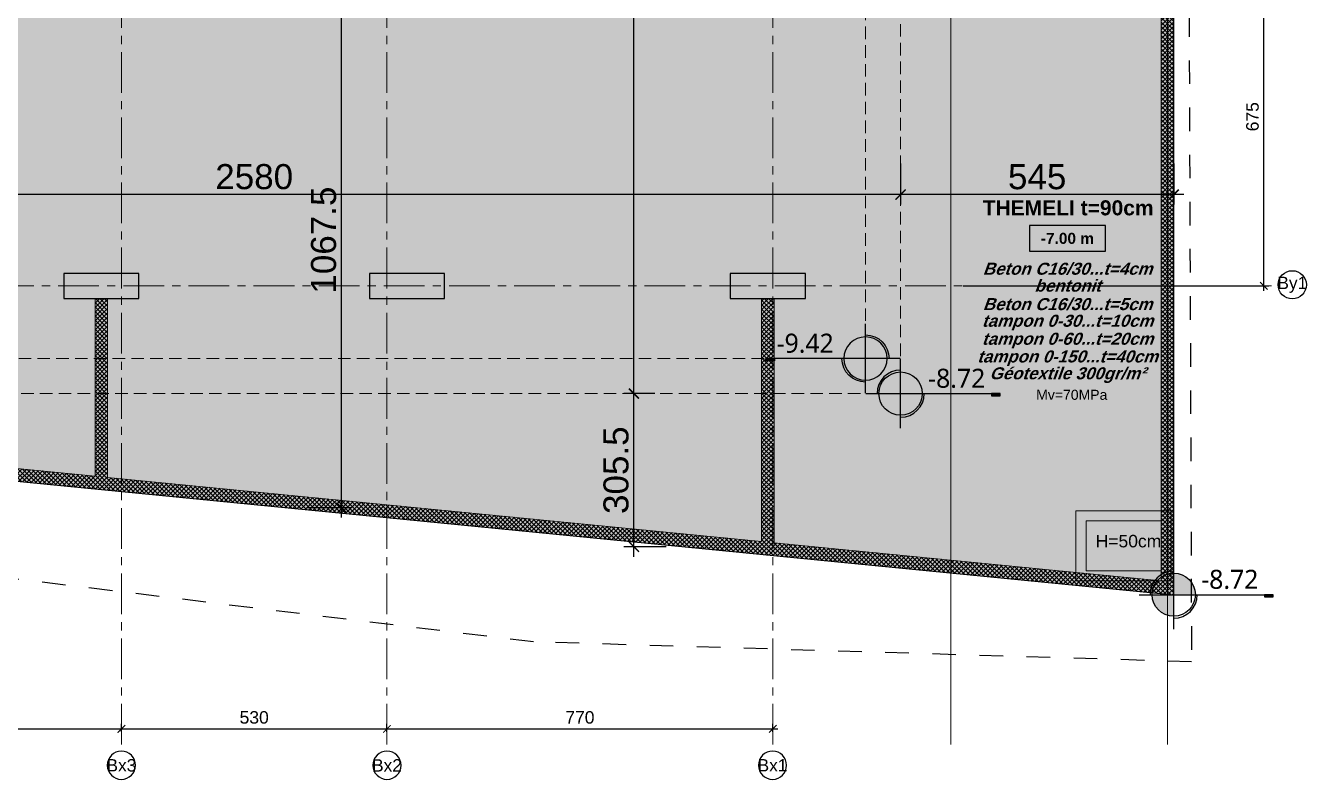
# Model space of a CAD drawing. Header units: centimetres. Extents: x 37128 to 49608, y -46114 to -40136.
# Drawn here: x 47051 to 49607, y -46114 to -44610 of the extents above; entities that cross this region are included whole.
import ezdxf
from ezdxf.enums import TextEntityAlignment as Align

# ---------------------------------------------------------------- set-up
doc = ezdxf.new("R2010")
doc.units = ezdxf.units.CM
doc.header["$LTSCALE"] = 50
doc.header["$MEASUREMENT"] = 0
for name, pattern in [('23486-A01$0${ Chain Double-Dash }', [0]), ('AXES', [2, 1.25, -0.25, 0.25, -0.25]), ('CACHE', [0.375, 0.25, -0.125]), ('CONTINU', [0]), ('DXK_LINE_DOT1', [1.8814, 0.9407, -0.9407])]:
    doc.linetypes.add(name, pattern=pattern)
doc.layers.get('0').update_dxf_attribs({"color": 8})
for name, color, linetype in [('ARMINF', 1, 'Continuous'), ('AXES', 10, 'AXES'), ('BETON CACHE', 4, 'CACHE'), ('BETON COUPE', 3, 'CONTINU'), ('BETON TRAME', 254, 'Continuous'), ('BORD', 5, 'Continuous'), ('COTE 50ème @ 1', 1, 'Continuous'), ('NIVEAU', 170, 'Continuous'), ('OMBRE', 253, 'Continuous'), ('TALUS', 2, 'Continuous'), ('TEXTE', 7, 'Continuous')]:
    doc.layers.add(name, color=color, linetype=linetype)
doc.layers.add('BETON HACHURE', color=252, linetype='Continuous', lineweight=13)
doc.layers.add('FOND DE FOUILLE', color=7, linetype='Continuous', true_color=0xfff3e5)
doc.layers.add('TALUS TRAME 2', color=7, linetype='Continuous', true_color=0xecd8c6)
doc.layers.add('HORS GEL', color=7, linetype='CACHE', lineweight=5, true_color=0x00661a)
doc.styles.add('Arial', font='arialbd.ttf', dxfattribs={"height": 12.5})
doc.styles.add('FA_Trebuchet 2.2 mm (cursiva-b.a)', font='trebucit.ttf', dxfattribs={"height": 2.2})
doc.styles.add('FN_TEXT_1.50', font='arial.ttf', dxfattribs={"height": 10})
doc.styles.add('RS_TEXT_1.10', font='arial.ttf', dxfattribs={"height": 2.5})
doc.styles.add('RS_TEXT_1.50', font='arial.ttf', dxfattribs={"height": 12.5})
doc.styles.add('RS_TXT_100', font='arial.ttf', dxfattribs={"height": 25})
doc.styles.add('SMA_TEXT_1.200', font='arial.ttf', dxfattribs={"height": 50})
doc.styles.add('style2', font='arialbd.ttf', dxfattribs={"height": 20})
doc.dimstyles.new('RS_100CM_LINEAIRE', dxfattribs={"dimscale": 10, "dimtxt": 25, "dimasz": 1.5, "dimexe": 1, "dimexo": 2.5, "dimgap": 1, "dimtad": 1, "dimdec": 1, "dimrnd": 0.5, "dimdsep": 46, "dimtxsty": 'RS_TXT_100', "dimblk1": 'ARCHTICK', "dimblk2": 'ARCHTICK', "dimsah": 1, "dimcen": 2.5, "dimdle": 1, "dimclrt": 4, "dimadec": 0, "dimazin": 2, "dimtfac": 1, "dimtdec": 1, "dimtix": 1, "dimtmove": 2, "dimatfit": 3, "dimfxl": 1, "dimtolj": 1, "dimtzin": 0, "dimarcsym": 0})
doc.dimstyles.new('SMA_1.200', dxfattribs={"dimscale": 20, "dimtxt": 50, "dimasz": 1, "dimexe": 1, "dimexo": 2, "dimgap": 0.5, "dimtad": 1, "dimdec": 1, "dimrnd": 0.5, "dimdsep": 46, "dimtxsty": 'SMA_TEXT_1.200', "dimblk": 'ARCHTICK', "dimcen": 10, "dimdle": 1, "dimadec": 0, "dimazin": 2, "dimtfac": 1, "dimtdec": 1, "dimtix": 1, "dimtmove": 2, "dimatfit": 3, "dimfxl": 1, "dimtolj": 1, "dimtzin": 0, "dimarcsym": 0})

# ---------------------------------------------------------------- blocks, each defined once
blk = doc.blocks.new('AXES_FN')
at = {"color": 0, "linetype": 'Continuous'}
blk.add_circle((0, 15), 15, dxfattribs=at)
at = {"color": 0, "style": 'FN_TEXT_1.50'}
blk.add_attdef('AXES', text='', height=12.5, dxfattribs=at).set_placement((-48.9, 20.6), align=Align.MIDDLE_CENTER)
blk = doc.blocks.new('_ArchTick')
at = {"color": 0, "linetype": 'ByBlock', "const_width": 0.15}
blk.add_lwpolyline([(-0.5, -0.5), (0.5, 0.5)], dxfattribs=at)
blk = doc.blocks.new('*D54')
at = {"layer": 'AXES', "color": 0, "linetype": 'Continuous', "lineweight": -2, "ltscale": 0.5, "transparency": 16777216}
for p, q in [((46472.3, -46019.7), (46472.3, -46003.7)), ((47242.3, -46019.7), (47242.3, -46003.7)), ((46462.3, -46013.7), (47252.3, -46013.7))]:
    blk.add_line(p, q, dxfattribs=at)
at = {"layer": 'Defpoints', "color": 0, "linetype": 'Continuous', "ltscale": 0.5, "transparency": 16777216}
for p in [(47242.3, -46013.7), (46472.3, -46044.7), (47242.3, -46044.7)]:
    blk.add_point(p, dxfattribs=at)
at = {"layer": 'AXES', "color": 0, "linetype": 'Continuous', "lineweight": -2, "ltscale": 0.5, "transparency": 16777216, "xscale": 15, "yscale": 15, "zscale": 15, "rotation": 180}
blk.add_blockref('_ArchTick', (46472.3, -46013.7), dxfattribs=at)
at = {"layer": 'AXES', "color": 0, "linetype": 'Continuous', "lineweight": -2, "ltscale": 0.5, "transparency": 16777216, "xscale": 15, "yscale": 15, "zscale": 15}
blk.add_blockref('_ArchTick', (47242.3, -46013.7), dxfattribs=at)
at = {"layer": 'AXES', "color": 4, "linetype": 'Continuous', "lineweight": 5, "ltscale": 0.5, "transparency": 16777216, "insert": (46857.3, -45990.9), "char_height": 25, "attachment_point": 5, "style": 'RS_TXT_100'}
blk.add_mtext('\\A1;770', dxfattribs=at)
blk = doc.blocks.new('*D55')
at = {"layer": 'AXES', "color": 0, "linetype": 'Continuous', "lineweight": -2, "ltscale": 0.5, "transparency": 16777216}
for p, q in [((47242.3, -46019.7), (47242.3, -46003.7)), ((47772.3, -46019.7), (47772.3, -46003.7)), ((47232.3, -46013.7), (47782.3, -46013.7))]:
    blk.add_line(p, q, dxfattribs=at)
at = {"layer": 'Defpoints', "color": 0, "linetype": 'Continuous', "ltscale": 0.5, "transparency": 16777216}
for p in [(47772.3, -46013.7), (47242.3, -46044.7), (47772.3, -46044.7)]:
    blk.add_point(p, dxfattribs=at)
at = {"layer": 'AXES', "color": 0, "linetype": 'Continuous', "lineweight": -2, "ltscale": 0.5, "transparency": 16777216, "xscale": 15, "yscale": 15, "zscale": 15, "rotation": 180}
blk.add_blockref('_ArchTick', (47242.3, -46013.7), dxfattribs=at)
at = {"layer": 'AXES', "color": 0, "linetype": 'Continuous', "lineweight": -2, "ltscale": 0.5, "transparency": 16777216, "xscale": 15, "yscale": 15, "zscale": 15}
blk.add_blockref('_ArchTick', (47772.3, -46013.7), dxfattribs=at)
at = {"layer": 'AXES', "color": 4, "linetype": 'Continuous', "lineweight": 5, "ltscale": 0.5, "transparency": 16777216, "insert": (47507.3, -45990.9), "char_height": 25, "attachment_point": 5, "style": 'RS_TXT_100'}
blk.add_mtext('\\A1;530', dxfattribs=at)
blk = doc.blocks.new('*D56')
at = {"layer": 'AXES', "color": 0, "linetype": 'Continuous', "lineweight": -2, "ltscale": 0.5, "transparency": 16777216}
for p, q in [((47772.3, -46019.7), (47772.3, -46003.7)), ((48542.3, -46019.7), (48542.3, -46003.7)), ((47762.3, -46013.7), (48552.3, -46013.7))]:
    blk.add_line(p, q, dxfattribs=at)
at = {"layer": 'Defpoints', "color": 0, "linetype": 'Continuous', "ltscale": 0.5, "transparency": 16777216}
for p in [(48542.3, -46013.7), (47772.3, -46044.7), (48542.3, -46044.7)]:
    blk.add_point(p, dxfattribs=at)
at = {"layer": 'AXES', "color": 0, "linetype": 'Continuous', "lineweight": -2, "ltscale": 0.5, "transparency": 16777216, "xscale": 15, "yscale": 15, "zscale": 15, "rotation": 180}
blk.add_blockref('_ArchTick', (47772.3, -46013.7), dxfattribs=at)
at = {"layer": 'AXES', "color": 0, "linetype": 'Continuous', "lineweight": -2, "ltscale": 0.5, "transparency": 16777216, "xscale": 15, "yscale": 15, "zscale": 15}
blk.add_blockref('_ArchTick', (48542.3, -46013.7), dxfattribs=at)
at = {"layer": 'AXES', "color": 4, "linetype": 'Continuous', "lineweight": 5, "ltscale": 0.5, "transparency": 16777216, "insert": (48157.3, -45990.9), "char_height": 25, "attachment_point": 5, "style": 'RS_TXT_100'}
blk.add_mtext('\\A1;770', dxfattribs=at)
blk = doc.blocks.new('*D57')
at = {"layer": 'AXES', "color": 0, "linetype": 'Continuous', "lineweight": -2, "ltscale": 0.5, "transparency": 16777216}
for p, q in [((49522.4, -45139.7), (49522.4, -44444.7)), ((48922.3, -44454.7), (49532.4, -44454.7)), ((48922.3, -45129.7), (49532.4, -45129.7))]:
    blk.add_line(p, q, dxfattribs=at)
at = {"layer": 'Defpoints', "color": 0, "linetype": 'Continuous', "ltscale": 0.5, "transparency": 16777216}
for p in [(48897.3, -44454.7), (49522.4, -44454.7), (48897.3, -45129.7)]:
    blk.add_point(p, dxfattribs=at)
at = {"layer": 'AXES', "color": 0, "linetype": 'Continuous', "lineweight": -2, "ltscale": 0.5, "transparency": 16777216, "xscale": 15, "yscale": 15, "zscale": 15}
for p, rotation in [((49522.4, -44454.7), 90), ((49522.4, -45129.7), 270)]:
    blk.add_blockref('_ArchTick', p, dxfattribs=dict(at, rotation=rotation))
at = {"layer": 'AXES', "color": 4, "linetype": 'Continuous', "lineweight": 5, "ltscale": 0.5, "transparency": 16777216, "insert": (49499.6, -44792.2), "char_height": 25, "attachment_point": 5, "rotation": 90, "style": 'RS_TXT_100'}
blk.add_mtext('\\A1;675', dxfattribs=at)
blk = doc.blocks.new('Cota de Nivel (planta)')
h = blk.add_hatch(color=256)
h.dxf.hatch_style = 1
h.paths.add_polyline_path([(2.5, 0, 0.4142136), (0, 2.5), (0, 0)])
h.paths.add_polyline_path([(-2.5, 0, 0.4142136), (0, -2.5), (0, 0)])
h = blk.add_hatch(color=256)
h.dxf.hatch_style = 1
h.paths.add_polyline_path([(10.5, 0), (10.5, -0.25), (11.5, -0.25), (11.5, 0)])
for p, q in [((0, -4), (0, 4)), ((-4, 0), (11.5, 0))]:
    blk.add_line(p, q)
blk.add_lwpolyline([(11.5, 0), (10.5, 0), (10.5, -0.25), (11.5, -0.25)], close=True)
blk.add_circle((0, 0), 2.5)
for start, end in [(90, 180), (270, 0)]:
    blk.add_arc((0, 0), 2.725, start, end)
at = {"style": 'FA_Trebuchet 2.2 mm (cursiva-b.a)', "flags": 8}
blk.add_attdef('NIVEL', text='', height=2.2, dxfattribs=at).set_placement((3.175, 1.775), align=Align.MIDDLE_LEFT)
blk = doc.blocks.new('*D82')
at = {"layer": 'Defpoints', "color": 0, "transparency": 16777216}
for p in [(48797.3, -44845.6), (49342.3, -44845.6), (48797.3, -44947.6)]:
    blk.add_point(p, dxfattribs=at)
at = {"layer": 'TALUS', "color": 0, "lineweight": -2, "transparency": 16777216}
for p, q in [((48797.3, -44885.6), (48797.3, -44967.6)), ((49342.3, -44885.6), (49342.3, -44967.6)), ((49362.3, -44947.6), (48777.3, -44947.6))]:
    blk.add_line(p, q, dxfattribs=at)
at = {"layer": 'TALUS', "color": 0, "lineweight": -2, "transparency": 16777216, "xscale": 20, "yscale": 20, "zscale": 20, "rotation": 180}
blk.add_blockref('_ArchTick', (48797.3, -44947.6), dxfattribs=at)
at = {"layer": 'TALUS', "color": 0, "lineweight": -2, "transparency": 16777216, "xscale": 20, "yscale": 20, "zscale": 20}
blk.add_blockref('_ArchTick', (49342.3, -44947.6), dxfattribs=at)
at = {"layer": 'TALUS', "color": 0, "transparency": 16777216, "insert": (49069.8, -44912.2), "char_height": 50, "attachment_point": 5, "style": 'SMA_TEXT_1.200'}
blk.add_mtext('\\A1;545', dxfattribs=at)
blk = doc.blocks.new('*D83')
at = {"layer": 'Defpoints', "color": 0, "transparency": 16777216}
for p in [(46217.3, -44853.5), (48797.3, -44845.6), (46217.3, -44947.6)]:
    blk.add_point(p, dxfattribs=at)
at = {"layer": 'TALUS', "color": 0, "lineweight": -2, "transparency": 16777216}
for p, q in [((46217.3, -44893.5), (46217.3, -44967.6)), ((48797.3, -44885.6), (48797.3, -44967.6)), ((48817.3, -44947.6), (46197.3, -44947.6))]:
    blk.add_line(p, q, dxfattribs=at)
at = {"layer": 'TALUS', "color": 0, "lineweight": -2, "transparency": 16777216, "xscale": 20, "yscale": 20, "zscale": 20, "rotation": 180}
blk.add_blockref('_ArchTick', (46217.3, -44947.6), dxfattribs=at)
at = {"layer": 'TALUS', "color": 0, "lineweight": -2, "transparency": 16777216, "xscale": 20, "yscale": 20, "zscale": 20}
blk.add_blockref('_ArchTick', (48797.3, -44947.6), dxfattribs=at)
at = {"layer": 'TALUS', "color": 0, "transparency": 16777216, "insert": (47507.3, -44912.1), "char_height": 50, "attachment_point": 5, "style": 'SMA_TEXT_1.200'}
blk.add_mtext('\\A1;2580', dxfattribs=at)
blk = doc.blocks.new('*D93')
at = {"layer": 'Defpoints', "color": 0, "transparency": 16777216}
for p in [(48265.2, -45344.7), (48346.8, -45344.7), (48369.2, -45650.3)]:
    blk.add_point(p, dxfattribs=at)
at = {"layer": 'TALUS', "color": 0, "lineweight": -2, "transparency": 16777216}
for p, q in [((48265.2, -45670.3), (48265.2, -45324.7)), ((48306.8, -45344.7), (48245.2, -45344.7)), ((48329.2, -45650.3), (48245.2, -45650.3))]:
    blk.add_line(p, q, dxfattribs=at)
at = {"layer": 'TALUS', "color": 0, "lineweight": -2, "transparency": 16777216, "xscale": 20, "yscale": 20, "zscale": 20}
for p, rotation in [((48265.2, -45344.7), 90), ((48265.2, -45650.3), 270)]:
    blk.add_blockref('_ArchTick', p, dxfattribs=dict(at, rotation=rotation))
at = {"layer": 'TALUS', "color": 0, "transparency": 16777216, "insert": (48229.6, -45497.5), "char_height": 50, "attachment_point": 5, "rotation": 90, "style": 'SMA_TEXT_1.200'}
blk.add_mtext('\\A1;305.5', dxfattribs=at)
blk = doc.blocks.new('*D94')
at = {"layer": 'Defpoints', "color": 0, "transparency": 16777216}
for p in [(48265.2, -42899.7), (48344.4, -42899.7), (48346.8, -45344.7)]:
    blk.add_point(p, dxfattribs=at)
at = {"layer": 'TALUS', "color": 0, "lineweight": -2, "transparency": 16777216}
for p, q in [((48265.2, -45364.7), (48265.2, -42879.7)), ((48304.4, -42899.7), (48245.2, -42899.7)), ((48306.8, -45344.7), (48245.2, -45344.7))]:
    blk.add_line(p, q, dxfattribs=at)
at = {"layer": 'TALUS', "color": 0, "lineweight": -2, "transparency": 16777216, "xscale": 20, "yscale": 20, "zscale": 20}
for p, rotation in [((48265.2, -42899.7), 90), ((48265.2, -45344.7), 270)]:
    blk.add_blockref('_ArchTick', p, dxfattribs=dict(at, rotation=rotation))
at = {"layer": 'TALUS', "color": 0, "transparency": 16777216, "insert": (48229.7, -44122.2), "char_height": 50, "attachment_point": 5, "rotation": 90, "style": 'SMA_TEXT_1.200'}
blk.add_mtext('\\A1;2445', dxfattribs=at)
blk = doc.blocks.new('*D96')
at = {"layer": 'Defpoints', "color": 0, "transparency": 16777216}
for p in [(47615.7, -44504.7), (47681.5, -44504.7), (47572.2, -45572.1)]:
    blk.add_point(p, dxfattribs=at)
at = {"layer": 'TALUS', "color": 0, "lineweight": -2, "transparency": 16777216}
for p, q in [((47681.5, -45592.1), (47681.5, -44484.7)), ((47655.7, -44504.7), (47701.5, -44504.7)), ((47612.2, -45572.1), (47701.5, -45572.1))]:
    blk.add_line(p, q, dxfattribs=at)
at = {"layer": 'TALUS', "color": 0, "lineweight": -2, "transparency": 16777216, "xscale": 20, "yscale": 20, "zscale": 20}
for p, rotation in [((47681.5, -44504.7), 90), ((47681.5, -45572.1), 270)]:
    blk.add_blockref('_ArchTick', p, dxfattribs=dict(at, rotation=rotation))
at = {"layer": 'TALUS', "color": 0, "transparency": 16777216, "insert": (47646, -45038.4), "char_height": 50, "attachment_point": 5, "rotation": 90, "style": 'SMA_TEXT_1.200'}
blk.add_mtext('\\A1;1067.5', dxfattribs=at)

msp = doc.modelspace()

# ---------------------------------------------------------------- hatches: boundary and pattern name
at = {"layer": 'BETON HACHURE', "true_color": 0x636466, "transparency": 33554585}
h = msp.add_hatch(dxfattribs=at)
h.set_pattern_fill('ANSI37', color=251, scale=50, angle=270, style=0)
h.set_pattern_definition([(315, (-8838.8953, 28623.024), (4.4194174, 4.4194174), []), (45, (-8838.8953, 28623.024), (-4.4194174, 4.4194174), [])])
h.paths.add_polyline_path([(46657.32, -42879.59), (46682.32, -42879.59), (46682.32, -43204.59), (46657.32, -43204.59)], flags=0)
h.paths.add_polyline_path([(46657.32, -42879.59), (46682.32, -42879.59), (46682.32, -43204.59), (46657.32, -43204.59)], flags=0)
h.paths.add_polyline_path([(48837.31, -43019.73), (48837.32, -43069.73), (48917.32, -43069.73), (48917.31, -43019.73)], flags=0)
h.paths.add_polyline_path([(48457.31, -43019.73), (48457.31, -43069.73), (48537.31, -43069.73), (48537.31, -43019.73)], flags=0)
edge = h.paths.add_edge_path(flags=0)
edge.add_arc((48497.31, -41704.73), 40, 0, 360)
edge = h.paths.add_edge_path(flags=0)
edge.add_arc((48497.31, -41029.73), 40, 0, 360)
edge = h.paths.add_edge_path(flags=0)
edge.add_arc((48497.31, -42304.73), 40, 0, 360)
h.paths.add_polyline_path([(49342.32, -40559.59), (45153.47, -40559.59), (44764.18, -45296.29), (49342.32, -45745.88)])
edge = h.paths.add_edge_path(flags=0)
edge.add_arc((48497.31, -42304.73), 40, 0, 360)
h.paths.add_polyline_path([(47282.32, -40584.59), (47282.32, -41004.73), (47307.32, -41004.73), (47307.32, -40584.59), (48877.32, -40584.59), (48877.31, -41054.73), (48917.32, -41054.73), (48917.32, -40584.59), (49317.32, -40584.59), (49317.32, -42314.73), (48917.32, -42314.73), (48917.32, -41679.73), (48877.31, -41679.73), (48877.31, -42344.73), (49317.32, -42344.73), (49317.32, -43089.73), (48877.31, -43089.73), (48877.31, -44479.73), (48917.32, -44479.73), (48917.32, -43119.73), (49317.32, -43119.73), (49317.32, -45718.3), (48544.82, -45642.44), (48544.82, -45154.73), (48519.82, -45154.73), (48519.82, -45639.99), (47214.82, -45511.83), (47214.82, -45154.73), (47189.82, -45154.73), (47189.82, -45509.38), (46002.32, -45392.76), (46002.32, -45154.73), (45952.32, -45154.73), (45952.32, -45387.85), (44791.12, -45273.82), (44862.46, -44405.73), (45172.32, -44405.73), (45172.32, -44355.73), (44866.57, -44355.73), (44966.51, -43139.73), (45172.32, -43139.73), (45172.32, -43089.73), (44970.62, -43089.73), (44972.46, -43069.73), (45172.32, -43069.73), (45172.32, -43019.73), (44976.37, -43019.73), (45033.08, -42329.73), (45172.32, -42329.73), (45172.32, -42279.73), (45037.19, -42279.73), (45082.39, -41729.73), (45172.32, -41729.73), (45172.32, -41679.73), (45086.5, -41679.73), (45176.5, -40584.59), (45954.82, -40584.59), (45954.82, -41004.73), (45979.82, -41004.73), (45979.82, -40584.59)], flags=16)
h.paths.add_polyline_path([(48457.31, -42264.73), (48457.31, -42344.73), (48537.31, -42344.73), (48537.31, -42264.73)], flags=0)
at = {"layer": 'BETON TRAME', "true_color": 0x636466, "transparency": 33554559}
h = msp.add_hatch(color=251, dxfattribs=at)
h.dxf.hatch_style = 1
h.paths.add_polyline_path([(47737.32, -43829.73), (47772.32, -43829.73), (47772.32, -44479.73), (47737.32, -44479.73), (47737.32, -44304.73), (47277.32, -44304.73), (47277.32, -44479.73), (47242.32, -44479.73), (47242.32, -43829.73), (47277.32, -43829.73), (47277.32, -44264.73), (47487.32, -44264.73), (47487.32, -43934.73), (47527.32, -43934.73), (47527.32, -44264.73), (47737.32, -44264.73)])
h.paths.add_polyline_path([(48607.32, -45154.73), (48607.32, -45104.73), (48457.32, -45104.73), (48457.32, -45154.73)])
h.paths.add_polyline_path([(47887.32, -45154.73), (47887.32, -45104.73), (47737.32, -45104.73), (47737.32, -45154.73)])
h.paths.add_polyline_path([(47277.32, -45154.73), (47277.32, -45104.73), (47127.32, -45104.73), (47127.32, -45154.73)])
h.paths.add_polyline_path([(46557.32, -45154.73), (46557.32, -45104.73), (46407.32, -45104.73), (46407.32, -45154.73)])
h.paths.add_polyline_path([(46557.32, -44479.73), (46557.32, -44429.73), (46407.32, -44429.73), (46407.32, -44479.73)])
h.paths.add_polyline_path([(48607.32, -44479.73), (48607.32, -44429.73), (48457.32, -44429.73), (48457.32, -44479.73)])
h.paths.add_polyline_path([(48607.32, -43879.73), (48607.32, -43829.73), (48457.32, -43829.73), (48457.32, -43879.73)])
h.paths.add_polyline_path([(46557.32, -43879.73), (46557.32, -43829.73), (46407.32, -43829.73), (46407.32, -43879.73)])
h.paths.add_polyline_path([(46557.32, -43139.73), (46557.32, -43089.73), (46407.32, -43089.73), (46407.32, -43139.73)])
h.paths.add_polyline_path([(48457.32, -43089.73), (48457.32, -43139.73), (48607.32, -43139.73), (48607.32, -43089.73)])
h.paths.add_polyline_path([(47792.32, -43139.73), (47792.32, -43089.73), (47667.32, -43089.73), (47667.32, -43139.73)])
h.paths.add_polyline_path([(47347.32, -43139.73), (47347.32, -43089.73), (47222.32, -43089.73), (47222.32, -43139.73)])
h.paths.add_polyline_path([(47372.32, -43089.73), (47347.32, -43089.73), (47347.32, -43594.73), (47372.32, -43594.73)])
h.paths.add_polyline_path([(47667.32, -43089.73), (47642.32, -43089.73), (47642.32, -43594.73), (47667.32, -43594.73)])
at = {"layer": 'FOND DE FOUILLE', "true_color": 0xfff4eb, "transparency": 33554508}
h = msp.add_hatch(color=7, dxfattribs=at)
h.dxf.hatch_style = 1
h.paths.add_polyline_path([(45132.07, -40819.97), (45153.47, -40559.59), (49342.32, -40559.59), (49342.32, -45745.88), (44764.18, -45296.29), (44931.56, -43259.73), (45735.32, -43259.73), (45735.32, -43691.73), (46217.32, -43691.73), (46217.32, -45344.73), (48797.32, -45344.73), (48797.32, -42899.73), (47562.32, -42899.73), (47562.32, -40814.73)])
at = {"layer": 'TALUS TRAME 2', "transparency": 33554559}
h = msp.add_hatch(color=256, dxfattribs=at)
h.dxf.hatch_style = 1
h.paths.add_polyline_path([(47857.32, -43854.73), (47857.32, -44424.73), (47157.32, -44424.73), (47157.32, -43854.73)])
h.paths.add_polyline_path([(45897.32, -43034.73), (46512.32, -43034.73), (46512.32, -43529.73), (45897.32, -43529.73)])
h.paths.add_polyline_path([(46622.32, -41774.73), (46622.32, -42264.73), (45922.32, -42264.73), (45922.32, -41774.73)])
h.paths.add_polyline_path([(46217.32, -45344.73), (48797.32, -45344.73), (48797.32, -42899.73), (47562.32, -42899.73), (47562.32, -40814.73), (45132.5, -40814.73), (44931.56, -43259.73), (45735.32, -43259.73), (45735.32, -43691.73), (46217.32, -43691.73)])

# ---------------------------------------------------------------- linework, layer by layer
at = {"layer": 'AXES', "lineweight": 5, "ltscale": 1.3}
for p, q in [((47242.32, -46044.73), (47242.32, -42953.14)), ((47772.32, -46044.73), (47772.32, -42953.14)), ((48542.32, -46044.73), (48542.32, -42953.14)), ((49537.44, -45129.73), (44517.32, -45129.73))]:
    msp.add_line(p, q, dxfattribs=at)
at = {"layer": 'BETON CACHE', "color": 242, "linetype": 'DXK_LINE_DOT1', "true_color": 0xcd2027}
msp.add_lwpolyline([(49377.94, -45879.83), (48064.71, -45840.08), (44717.45, -45434.29), (45118.55, -40553.63), (48767.83, -40440.1), (49357.23, -40446.68)], close=True, dxfattribs=at)
at = {"layer": 'BETON CACHE', "color": 251, "lineweight": 5, "ltscale": 2, "true_color": 0x636466}
for points in [[(46217.32, -43609.73), (46217.32, -45344.73), (48797.32, -45344.73), (48797.32, -42899.73), (47562.32, -42899.73), (47562.32, -40814.73), (45132.5, -40814.73), (44931.56, -43259.73), (45817.32, -43259.73)], [(46287.32, -43609.73), (46287.32, -45274.73), (48727.32, -45274.73), (48727.32, -42969.73), (47492.32, -42969.73), (47492.32, -40884.73), (45126.75, -40884.73), (44937.31, -43189.73), (45817.32, -43189.73)]]:
    msp.add_lwpolyline(points, dxfattribs=at)
at = {"layer": 'BETON COUPE', "color": 251, "lineweight": 5, "true_color": 0x636466}
msp.add_lwpolyline([(49342.32, -40559.59), (45153.47, -40559.59), (44764.18, -45296.29), (49342.32, -45745.88)], close=True, dxfattribs=at)
msp.add_lwpolyline([(49317.32, -42344.73), (49317.32, -43089.73), (48877.31, -43089.73), (48877.31, -44479.73), (48917.32, -44479.73), (48917.32, -43119.73), (49317.32, -43119.73), (49317.32, -45718.3), (48544.82, -45642.44), (48544.82, -45154.73), (48519.82, -45154.73), (48519.82, -45639.99), (47214.82, -45511.83), (47214.82, -45154.73), (47189.82, -45154.73), (47189.82, -45509.38), (46002.32, -45392.76)], dxfattribs=at)
at = {"layer": 'BETON COUPE', "color": 251, "true_color": 0x636466}
for points in [[(47277.32, -45154.73), (47277.32, -45104.73), (47127.32, -45104.73), (47127.32, -45154.73)], [(47887.32, -45154.73), (47887.32, -45104.73), (47737.32, -45104.73), (47737.32, -45154.73)], [(48607.32, -45154.73), (48607.32, -45104.73), (48457.32, -45104.73), (48457.32, -45154.73)]]:
    msp.add_lwpolyline(points, close=True, dxfattribs=at)
at = {"layer": 'BETON COUPE', "color": 251, "lineweight": 5, "ltscale": 0.5, "true_color": 0x636466}
for points in [[(49147.32, -45718.3), (49337.32, -45718.3), (49337.32, -45578.3), (49147.32, -45578.3)], [(49167.32, -45698.3), (49317.32, -45698.3), (49317.32, -45598.3), (49167.32, -45598.3)]]:
    msp.add_lwpolyline(points, close=True, dxfattribs=at)
at = {"layer": 'BORD', "color": 251, "true_color": 0x636466}
msp.add_lwpolyline([(49342.32, -45745.88), (49342.32, -40559.59), (45153.47, -40559.59), (44764.18, -45296.29)], close=True, dxfattribs=at)
at = {"layer": 'HORS GEL', "linetype": '23486-A01$0${ Chain Double-Dash }', "ltscale": 1.2}
for p, q in [((48897.31, -40314.73), (48897.31, -46044.73)), ((49329.82, -40314.73), (49329.82, -46044.73))]:
    msp.add_line(p, q, dxfattribs=at)
at = {"layer": 'NIVEAU'}
msp.add_lwpolyline([(49054.23, -45060.63), (49206.19, -45060.63), (49206.19, -45009.21), (49054.23, -45009.21)], close=True, dxfattribs=at)
at = {"layer": 'OMBRE', "color": 251, "true_color": 0x636466}
for points in [[(49309.32, -45598.3), (49309.32, -45690.3), (49287.61, -45668.6)], [(49309.32, -45690.3), (49287.61, -45668.6), (49167.32, -45690.3)]]:
    msp.add_solid(points, dxfattribs=at)

# ---------------------------------------------------------------- block references
at = {"layer": 'AXES', "color": 251, "linetype": 'ByBlock', "true_color": 0x636466}
ref = msp.add_blockref('AXES_FN', (49550.84, -45127.56), dxfattribs=dict(at, xscale=1.875, yscale=1.875, zscale=1.875, rotation=270))
ref.add_attrib('AXES', 'By1', dxfattribs={"layer": '0', "color": 0, "height": 24.75, "style": 'RS_TEXT_1.50'}).set_placement((49578.97, -45127.56), align=Align.MIDDLE)
ref = msp.add_blockref('AXES_FN', (47242.32, -46058.19), dxfattribs=dict(at, xscale=-1.875, yscale=1.875, zscale=1.875, rotation=180))
ref.add_attrib('AXES', 'Bx3', dxfattribs={"layer": '0', "color": 0, "height": 24.75, "style": 'RS_TEXT_1.50'}).set_placement((47242.32, -46086.31), align=Align.MIDDLE)
ref = msp.add_blockref('AXES_FN', (47772.32, -46058.19), dxfattribs=dict(at, xscale=-1.875, yscale=1.875, zscale=1.875, rotation=180))
ref.add_attrib('AXES', 'Bx2', dxfattribs={"layer": '0', "color": 0, "height": 24.75, "style": 'RS_TEXT_1.50'}).set_placement((47772.32, -46086.32), align=Align.MIDDLE)
ref = msp.add_blockref('AXES_FN', (48541.69, -46058.19), dxfattribs=dict(at, xscale=-1.875, yscale=1.875, zscale=1.875, rotation=180))
ref.add_attrib('AXES', 'Bx1', dxfattribs={"layer": '0', "color": 0, "height": 24.75, "style": 'RS_TEXT_1.50'}).set_placement((48541.69, -46086.31), align=Align.MIDDLE)
at = {"layer": 'COTE 50ème @ 1'}
ref = msp.add_blockref('Cota de Nivel (planta)', (48727.32, -45274.73), dxfattribs=dict(at, xscale=-17.28, yscale=17.28, zscale=17.28))
ref.add_attrib('NIVEL', '-9.42', dxfattribs={"layer": '0', "color": 240, "height": 38.016, "style": 'FA_Trebuchet 2.2 mm (cursiva-b.a)'}).set_placement((48549.75, -45244.06), align=Align.MIDDLE_LEFT)
ref = msp.add_blockref('Cota de Nivel (planta)', (48797.32, -45344.73), dxfattribs=dict(at, xscale=17.28, yscale=17.28, zscale=17.28))
ref.add_attrib('NIVEL', '-8.72', dxfattribs={"layer": '0', "color": 240, "height": 38.016, "style": 'FA_Trebuchet 2.2 mm (cursiva-b.a)'}).set_placement((48852.18, -45314.06), align=Align.MIDDLE_LEFT)
ref = msp.add_blockref('Cota de Nivel (planta)', (49342.32, -45745.88), dxfattribs=dict(at, xscale=17.28, yscale=17.28, zscale=17.28))
ref.add_attrib('NIVEL', '-8.72', dxfattribs={"layer": '0', "color": 240, "height": 38.016, "style": 'FA_Trebuchet 2.2 mm (cursiva-b.a)'}).set_placement((49397.18, -45715.21), align=Align.MIDDLE_LEFT)

# ---------------------------------------------------------------- texts
at = {"layer": 'ARMINF', "color": 251, "true_color": 0x636466, "insert": (49186.53, -45626.49), "char_height": 25, "width": 58.964, "attachment_point": 1, "style": 'RS_TEXT_1.50'}
msp.add_mtext('H=50cm', dxfattribs=at)
at = {"layer": 'NIVEAU', "style": 'style2'}
msp.add_text('THEMELI t=90cm', height=30, dxfattribs=at).set_placement((49131.64, -44974), align=Align.MIDDLE)
msp.add_text('-7.00 m', height=22, dxfattribs=at).set_placement((49130.21, -45034.92), align=Align.MIDDLE_CENTER)
at = {"layer": 'NIVEAU', "style": 'Arial', "oblique": 20}
for s, p in [('Beton C16/30...t=4cm', (49130.21, -45095.2)), ('bentonit', (49130.21, -45128.84)), ('Beton C16/30...t=5cm', (49130.21, -45165.85)), ('tampon 0-30...t=10cm', (49130.21, -45202.78)), ('tampon 0-60...t=20cm', (49130.21, -45238.68)), ('tampon 0-150...t=40cm', (49130.21, -45274)), ('Géotextile 300gr/m²', (49130.21, -45307.09))]:
    msp.add_text(s, height=24, dxfattribs=at).set_placement(p, align=Align.MIDDLE)
at = {"layer": 'TEXTE', "style": 'RS_TEXT_1.10'}
msp.add_text('Mv=70MPa', height=20, dxfattribs=at).set_placement((49138.91, -45347.04), align=Align.MIDDLE_CENTER)

# ---------------------------------------------------------------- dimensions: what is measured, and where the dimension line sits
at = {"layer": 'AXES', "color": 251, "linetype": 'Continuous', "lineweight": 5, "ltscale": 0.5, "true_color": 0x636466}
dim = msp.add_linear_dim(base=(49522.38, -44454.73), p1=(48897.32, -45129.73), p2=(48897.32, -44454.73), angle=270, dimstyle='RS_100CM_LINEAIRE', dxfattribs=at)
dim.commit()
dim.dimension.update_dxf_attribs({"geometry": '*D57', "text_midpoint": (49499.62, -44792.23)})
for base, p1, p2, picture, middle in [((47242.32, -46013.66), (46472.32, -46044.73), (47242.32, -46044.73), '*D54', (46857.32, -45990.9)), ((47772.32, -46013.66), (47242.32, -46044.73), (47772.32, -46044.73), '*D55', (47507.32, -45990.89)), ((48542.32, -46013.66), (47772.32, -46044.73), (48542.32, -46044.73), '*D56', (48157.32, -45990.9))]:
    dim = msp.add_linear_dim(base=base, p1=p1, p2=p2, dimstyle='RS_100CM_LINEAIRE', dxfattribs=at)
    dim.commit()
    dim.dimension.update_dxf_attribs({"geometry": picture, "text_midpoint": middle})
at = {"layer": 'TALUS'}
for base, p1, p2, picture, middle in [((48265.19, -42899.73), (48346.81, -45344.73), (48344.44, -42899.73), '*D94', (48229.66, -44122.23)), ((47681.48, -44504.73), (47572.23, -45572.05), (47615.75, -44504.73), '*D96', (47645.96, -45038.39)), ((48265.19, -45344.73), (48369.2, -45650.32), (48346.81, -45344.73), '*D93', (48229.64, -45497.52))]:
    dim = msp.add_linear_dim(base=base, p1=p1, p2=p2, angle=90, dimstyle='SMA_1.200', dxfattribs=at)
    dim.commit()
    dim.dimension.update_dxf_attribs({"geometry": picture, "text_midpoint": middle})
for base, p1, p2, picture, middle in [((46217.32, -44947.6), (48797.32, -44845.6), (46217.32, -44853.48), '*D83', (47507.32, -44912.07)), ((48797.32, -44947.6), (49342.32, -44845.6), (48797.32, -44845.6), '*D82', (49069.82, -44912.17))]:
    dim = msp.add_linear_dim(base=base, p1=p1, p2=p2, dimstyle='SMA_1.200', dxfattribs=at)
    dim.commit()
    dim.dimension.update_dxf_attribs({"geometry": picture, "text_midpoint": middle})

doc.saveas('drawing.dxf')
